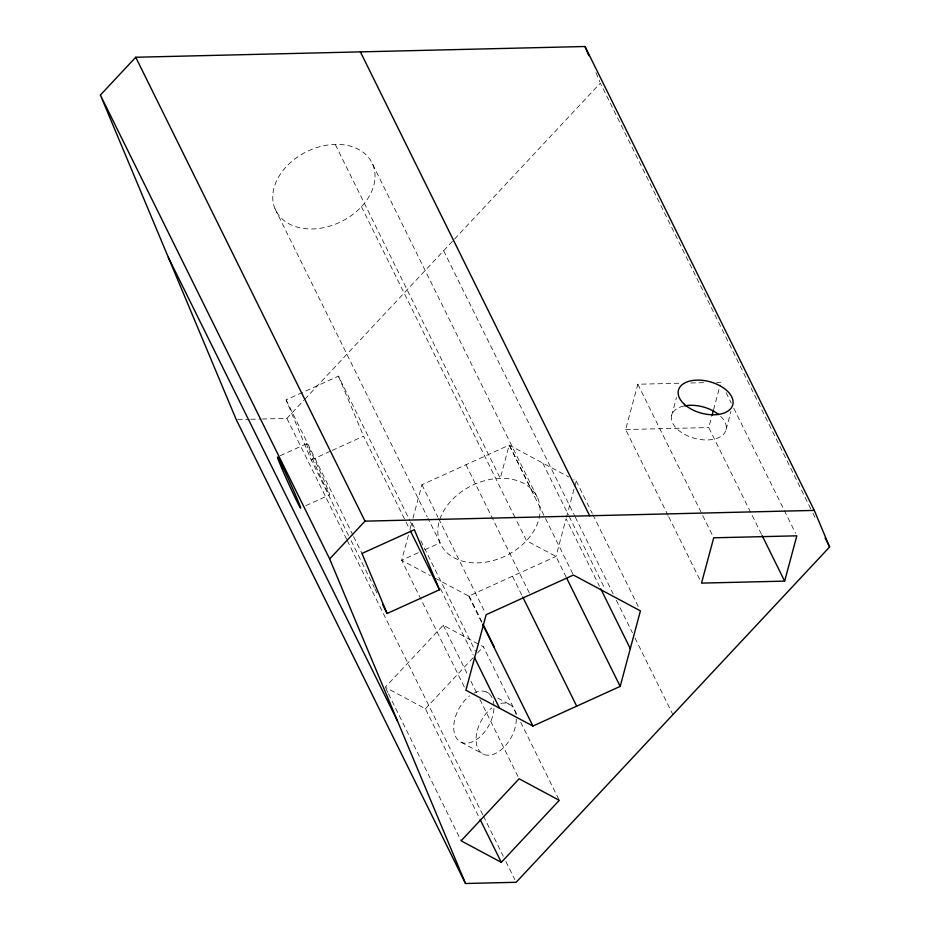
<?xml version="1.0" encoding="UTF-8"?>
<svg xmlns="http://www.w3.org/2000/svg" width="930" height="930" viewBox="0 0 930 930"><rect width="100%" height="100%" fill="white"/><g stroke="black" fill="none" stroke-linecap="round" stroke-linejoin="round"><path stroke-width="0.7" stroke-dasharray="4.65 3.49" d="M408.444 535.099L401.69 560.279L465.907 690.211M409.944 529.507L411.816 522.521L414.385 527.717M412.932 518.324L421.929 484.763L509.187 445.11L568.776 476.974M566.451 517.301L574.322 487.936M574.705 486.541L576.205 480.95L573.729 479.624M668.077 515.441L625.634 429.544L637.829 384.241L679.388 383.241M671.6 415.664L676.482 397.494M761.484 534.273L708.741 427.556L711.706 416.57M713.543 409.712L720.204 384.997M726.098 429.579L730.98 411.397M262.295 419L286.893 418.407L303.761 400.365M304.749 399.307L453.538 240.138M454.526 239.08L600.338 83.096L812.274 511.895M516.836 714.438L483.391 646.757L443.215 625.216L385.229 687.247L425.405 708.788L478.787 816.807M425.405 708.788L473.568 657.278M477.497 653.069L483.391 646.757M418.326 552.711L401.69 560.279L430.323 575.589M424.731 549.804L440.088 542.818L427.881 518.138M435.31 578.251L468.708 596.118L555.966 556.454L566.079 518.707L599.478 586.272M348.518 535.424L311.213 459.943L286.091 399.9L338.45 376.139L409.851 520.591M280.151 455.735L306.598 443.738M311.213 459.943L330.859 451.027M332.161 450.434L363.584 436.182L405.387 520.777M305.819 505.653L329.627 494.853A28.133 0.884 65.6 0 0 313.887 458.06A28.133 0.884 65.6 0 0 310.829 454.979A28.133 0.884 65.6 0 0 329.627 494.853M690.851 382.974L706.614 382.59M716.635 382.358L720.936 382.253M237.696 419.581L249.275 419.302M250.716 419.267L260.853 419.035M625.634 429.544L708.741 427.556M486.564 692.071L489.041 693.396M497.724 698.058L508.884 704.045M461.152 742.233L483.472 754.207M812.913 513.197L816.121 519.696M726.086 392.658L731.224 403.074M733.805 408.282L795.545 533.216M637.829 384.241L713.717 537.807M668.728 516.743L700.883 581.808M576.205 480.95L592.259 513.43M592.898 514.732L639.131 608.29M443.622 250.751L574.624 515.836M575.275 517.138L613.161 593.805M616.369 600.292L632.423 632.784M634.992 637.98L672.89 714.647M542.806 463.082L568.486 515.057M569.137 516.359L605.093 589.132M372.756 164.447A53.696 39.014 -26.3 0 1 312.561 228.943A53.696 39.014 -26.3 0 1 286.37 166.586A53.696 39.014 -26.3 0 1 372.756 164.447L537.807 498.399M509.477 445.261L534.773 496.457M572.752 573.74L509.187 445.11L500.282 478.322L335.23 144.371M566.242 577.251L555.966 556.454L526.473 540.679L516.197 519.893M361.433 206.727L515.557 518.591M465.965 464.744L529.542 593.387M512.476 576.228L522.102 595.712M421.929 484.763L437.984 517.254M438.623 518.556L484.867 612.103M469.069 595.956L482.345 622.833M468.708 596.118L482.193 623.402M275.036 208.866L427.242 516.836M520.695 722.238L559.279 800.323M420.802 540.714L475.393 651.163M410.49 521.893L414.35 529.705M440.448 588.644L473.196 654.918M406.038 522.067L409.247 528.577M443.215 625.216L468.302 675.971M470.871 681.179L477.299 694.187M479.88 699.395L519.114 778.782M286.091 399.9L352.981 535.25M353.621 536.552L361.979 553.466M351.098 540.621L374.244 587.481M374.895 588.783L378.103 595.281M286.893 418.407L346.623 539.249M347.262 540.551L482.763 814.715M483.414 816.017L503.316 856.298M505.885 861.494L514.871 879.687M385.88 688.549L387.81 692.443M388.449 693.745L461.129 840.801M595.967 72.633L599.792 81.782M338.45 376.139L363.584 436.182M720.669 416.315A28.133 16.275 15.1 0 1 714.728 438.995A28.133 16.275 15.1 0 1 675.831 427.707A28.133 16.275 15.1 0 1 684.678 405.864M439.809 519.393A53.696 39.014 -26.3 0 1 525.125 484.181A53.696 39.014 -26.3 0 1 503.13 557.035A53.696 39.014 -26.3 0 1 439.065 521.846M474.056 693.083A28.133 17.159 -61.8 0 1 493.97 705.777M493.946 708.462A28.133 17.159 -61.8 0 1 474.428 740.826A28.133 17.159 -61.8 0 1 453.875 730.259A28.133 17.159 -61.8 0 1 469.569 695.919M500.851 703.417A28.133 17.159 -61.8 0 1 516.29 717.751M516.313 719.076A28.133 17.159 -61.8 0 1 497.492 752.37A28.133 17.159 -61.8 0 1 476.241 742.64A28.133 17.159 -61.8 0 1 491.889 707.893"/><path stroke-width="1.4" d="M620.182 686.398L640.421 610.882L573.403 575.042L486.146 614.707L465.907 690.211L532.925 726.051L620.182 686.398L566.882 578.541M712.066 415.199L713.182 411.083M784.641 581.122L796.836 535.82L713.717 537.807L701.522 583.11L784.641 581.122L762.123 535.575M100.394 95.058L135.734 57.253L585.028 46.5L814.296 510.396L829.607 546.98L516.162 882.291L465.512 883.5L236.243 419.616L100.394 95.058L329.662 558.942L465.512 883.5M329.662 558.942L364.99 521.149L814.296 510.396M501.305 862.354L559.279 800.323L519.114 778.782L461.129 840.801L501.305 862.354L480.078 819.411M387.113 613.509L439.483 589.748L414.35 529.705L361.979 553.466L387.113 613.509L382.614 604.395M825.108 537.889L829.607 546.98M360.387 51.871L589.655 515.766M600.757 588.864L630.296 648.64M522.741 597.014L576.693 706.161M482.984 624.111L494.365 647.14M482.844 624.704L532.925 726.051M474.474 657.51L499.526 708.183M410.537 531.181L439.483 589.748M135.734 57.253L364.99 521.149M168.318 257.331L397.575 721.227M585.028 46.5L588.853 55.649M684.678 405.864A28.133 16.275 15.1 0 1 718.658 414.536M684.434 404.364A28.133 16.275 15.1 0 0 731.375 407.77A28.133 16.275 15.1 0 0 701.046 380.231A28.133 16.275 15.1 0 0 684.434 404.364M281.732 468.174A28.133 0.884 65.6 0 0 300.529 508.047A28.133 0.884 65.6 0 0 284.801 471.266A28.133 0.884 65.6 0 0 281.732 468.174"/></g></svg>
